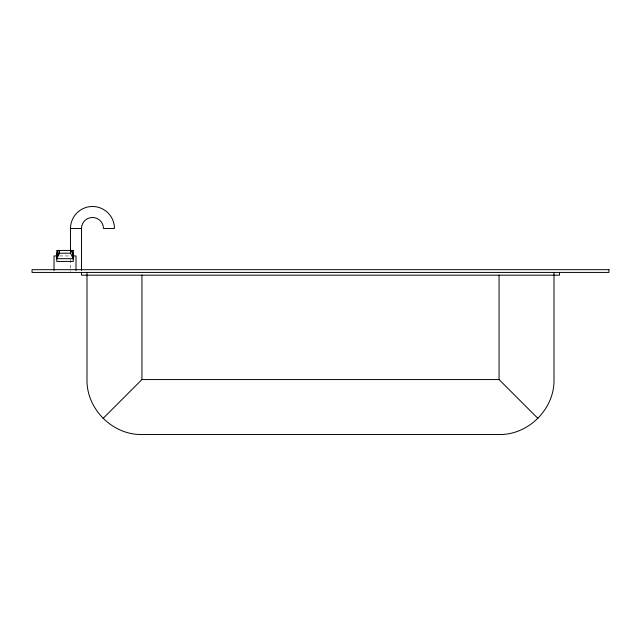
<?xml version="1.0" encoding="UTF-8"?>
<svg xmlns="http://www.w3.org/2000/svg" width="641" height="641" viewBox="0 0 641 641"><rect width="100%" height="100%" fill="white"/><g stroke="black" fill="none" stroke-linecap="round" stroke-linejoin="round"><path stroke-width="0.48" stroke-dasharray="3.21 2.4" d="M59.685 255.943L70.35 255.943M70.51 259.437L70.51 271.423"/><path stroke-width="0.96" d="M56.777 255.943L57.778 250.447L56.777 258.692L73.258 258.692L72.249 250.447L70.51 253.195L59.525 253.195L56.777 258.692L59.525 250.447L59.525 253.195M86.992 272.425L86.992 379.56C86.375 408.934 112.568 435.127 141.933 434.51L499.067 434.51C528.432 435.127 554.625 408.934 554.008 379.56L554.008 272.425M103.089 418.413L141.933 379.56L499.067 379.56L537.911 418.413M70.51 228.468L81.495 228.468A10.985 10.985 0 0 1 92.488 217.483A10.985 10.985 0 0 1 103.473 228.468L114.467 228.468A21.978 21.978 0 0 0 92.488 206.49A21.978 21.978 0 0 0 70.51 228.468L70.51 253.195L73.258 258.692M57.025 255.943L54.028 255.943L54.028 270.486M73.01 255.943L76.007 255.943L76.007 270.486M72.249 250.447L73.258 255.943M559.505 272.425L559.505 275.173L81.495 275.173L81.495 272.425M499.067 275.173L499.067 379.56M141.933 275.173L141.933 379.56M81.495 228.468L81.495 270.43M73.258 250.447L56.777 250.447L56.777 261.44L73.258 261.44L73.258 250.447M608.95 269.677L32.05 269.677L32.05 272.425L608.95 272.425L608.95 269.677"/></g></svg>
